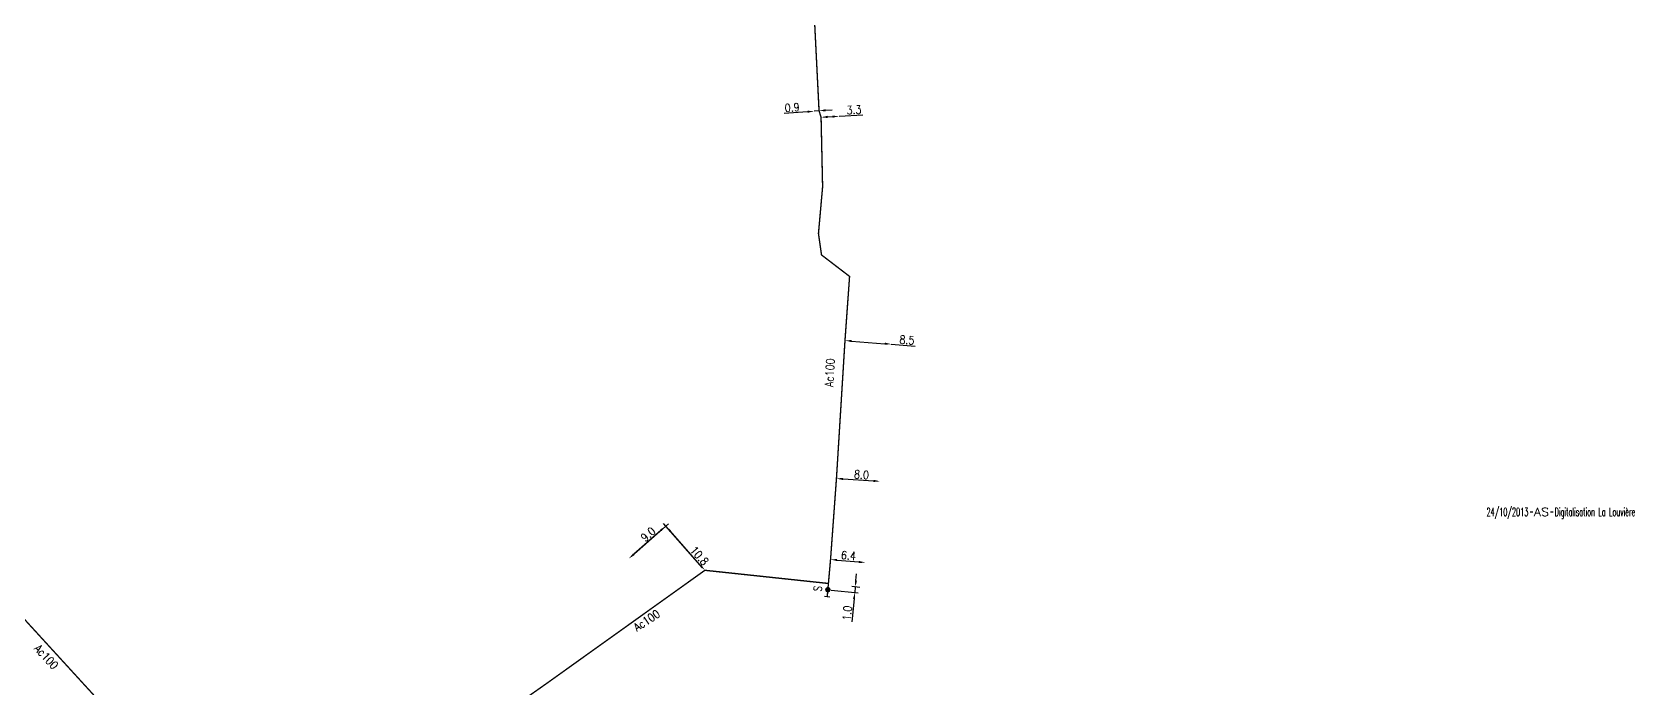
# Model space of a CAD drawing. Header units: millimetres. Extents: x 138988 to 140002, y 128990 to 130001.
# Drawn here: x 139674.1 to 139965, y 129229.4 to 129349.4 of the extents above; entities that cross this region are included whole.
import ezdxf
from ezdxf.enums import TextEntityAlignment as Align

# ---------------------------------------------------------------- set-up
doc = ezdxf.new("R2010")
doc.units = ezdxf.units.MM
doc.header["$PDMODE"] = 34
doc.linetypes.add('L_25_AP', pattern=[2000, 1000, 1000])
doc.layers.get('0').update_dxf_attribs({"linetype": 'CONTINUOUS'})
doc.layers.get('Defpoints').update_dxf_attribs({"linetype": 'CONTINUOUS'})
for name, color, linetype in [('L_150', 1, 'CONTINUOUS'), ('L_300', 7, 'CONTINUOUS'), ('L_340', 7, 'CONTINUOUS'), ('L_910', 7, 'CONTINUOUS')]:
    doc.layers.add(name, color=color, linetype=linetype)
doc.styles.add('G_ROMANS', font='ROMANS.SHX', dxfattribs={"width": 0.75})
doc.styles.get("Standard").update_dxf_attribs({"font": 'romans.shx', "width": 0.85})
doc.dimstyles.get("Standard").update_dxf_attribs({"dimtxt": 1.5, "dimasz": 1.2, "dimexe": 0.625, "dimexo": 0.625, "dimgap": 0.25, "dimtad": 1, "dimdec": 1, "dimzin": 0, "dimdsep": 46, "dimtxsty": 'Standard', "dimcen": -0.5, "dimadec": 0, "dimazin": 0, "dimtfac": 1, "dimtdec": 1, "dimtmove": 0, "dimatfit": 3, "dimfxl": 0, "dimtolj": 1, "dimtzin": 0, "dimarcsym": 0})

# ---------------------------------------------------------------- blocks, each defined once
blk = doc.blocks.new('*D920')
at = {"layer": 'Defpoints', "color": 0, "linetype": 'Continuous', "transparency": 16777216}
for p in [(139790, 129259.04), (139783.25, 129253.08), (139797.15, 129250.94)]:
    blk.add_point(p, dxfattribs=at)
at = {"layer": 'L_150', "color": 0, "linetype": 'Continuous', "lineweight": -2, "transparency": 16777216}
for p, q in [((139783.72, 129253.49), (139790.47, 129259.45)), ((139796.35, 129251.84), (139790.79, 129258.14))]:
    blk.add_line(p, q, dxfattribs=at)
at = {"layer": 'L_150', "color": 0, "linetype": 'Continuous', "transparency": 16777216}
for points in [[(139790.94, 129258.27), (139790.64, 129258), (139790, 129259.04)], [(139796.5, 129251.97), (139796.21, 129251.71), (139797.15, 129250.94)]]:
    blk.add_solid(points, dxfattribs=at)
at = {"layer": 'L_150', "color": 0, "linetype": 'Continuous', "transparency": 16777216, "insert": (139796.14, 129253.59), "char_height": 1.5, "attachment_point": 5, "rotation": 311.4648}
blk.add_mtext('\\A1;10.8', dxfattribs=at)
blk = doc.blocks.new('*D921')
at = {"layer": 'Defpoints', "color": 0, "linetype": 'Continuous', "transparency": 16777216}
for p in [(139783.25, 129253.08), (139783.25, 129253.08), (139797.15, 129250.94)]:
    blk.add_point(p, dxfattribs=at)
at = {"layer": 'L_150', "color": 0, "linetype": 'Continuous', "lineweight": -2, "transparency": 16777216}
for p, q in [((139796.74, 129251.41), (139789.58, 129259.5)), ((139789.1, 129258.24), (139784.15, 129253.87))]:
    blk.add_line(p, q, dxfattribs=at)
at = {"layer": 'L_150', "color": 0, "linetype": 'Continuous', "transparency": 16777216}
for points in [[(139788.97, 129258.39), (139789.23, 129258.09), (139790, 129259.04)], [(139784.02, 129254.02), (139784.29, 129253.72), (139783.25, 129253.08)]]:
    blk.add_solid(points, dxfattribs=at)
at = {"layer": 'L_150', "color": 0, "linetype": 'Continuous', "transparency": 16777216, "insert": (139786.77, 129257.52), "char_height": 1.5, "attachment_point": 5, "rotation": 41.4648}
blk.add_mtext('\\A1;9.0', dxfattribs=at)
blk = doc.blocks.new('*D922')
at = {"layer": 'Defpoints', "color": 0, "linetype": 'Continuous', "transparency": 16777216}
for p in [(139820.12, 129252.92), (139826.5, 129252.35), (139826.5, 129252.35)]:
    blk.add_point(p, dxfattribs=at)
at = {"layer": 'L_150', "color": 0, "linetype": 'Continuous', "lineweight": -2, "transparency": 16777216}
blk.add_line((139821.32, 129252.82), (139825.3, 129252.46), dxfattribs=at)
at = {"layer": 'L_150', "color": 0, "linetype": 'Continuous', "transparency": 16777216}
for points in [[(139821.33, 129253.01), (139821.3, 129252.62), (139820.12, 129252.92)], [(139825.32, 129252.66), (139825.28, 129252.26), (139826.5, 129252.35)]]:
    blk.add_solid(points, dxfattribs=at)
at = {"layer": 'L_150', "color": 0, "linetype": 'Continuous', "transparency": 16777216, "insert": (139823.4, 129253.63), "char_height": 1.5, "attachment_point": 5, "rotation": 354.8755}
blk.add_mtext('\\A1;6.4', dxfattribs=at)
blk = doc.blocks.new('*D923')
at = {"layer": 'Defpoints', "color": 0, "linetype": 'Continuous', "transparency": 16777216}
for p in [(139821.2, 129267.72), (139829.18, 129267.21), (139829.18, 129267.21)]:
    blk.add_point(p, dxfattribs=at)
at = {"layer": 'L_150', "color": 0, "linetype": 'Continuous', "lineweight": -2, "transparency": 16777216}
blk.add_line((139822.4, 129267.64), (139827.99, 129267.29), dxfattribs=at)
at = {"layer": 'L_150', "color": 0, "linetype": 'Continuous', "transparency": 16777216}
for points in [[(139822.41, 129267.84), (139822.38, 129267.44), (139821.2, 129267.72)], [(139828, 129267.49), (139827.97, 129267.09), (139829.18, 129267.21)]]:
    blk.add_solid(points, dxfattribs=at)
at = {"layer": 'L_150', "color": 0, "linetype": 'Continuous', "transparency": 16777216, "insert": (139825.78, 129268.43), "char_height": 1.5, "attachment_point": 5, "rotation": 356.3379}
blk.add_mtext('\\A1;8.0', dxfattribs=at)
blk = doc.blocks.new('*D924')
at = {"layer": 'Defpoints', "color": 0, "linetype": 'Continuous', "transparency": 16777216}
for p in [(139822.76, 129292.96), (139831.23, 129292.29), (139831.23, 129292.29)]:
    blk.add_point(p, dxfattribs=at)
at = {"layer": 'L_150', "color": 0, "linetype": 'Continuous', "lineweight": -2, "transparency": 16777216}
for p, q in [((139823.95, 129292.86), (139830.03, 129292.38)), ((139831.23, 129292.29), (139835.59, 129291.94))]:
    blk.add_line(p, q, dxfattribs=at)
at = {"layer": 'L_150', "color": 0, "linetype": 'Continuous', "transparency": 16777216}
for points in [[(139823.97, 129293.06), (139823.94, 129292.67), (139822.76, 129292.96)], [(139830.05, 129292.58), (139830.02, 129292.18), (139831.23, 129292.29)]]:
    blk.add_solid(points, dxfattribs=at)
at = {"layer": 'L_150', "color": 0, "linetype": 'Continuous', "transparency": 16777216, "insert": (139834.09, 129293.06), "char_height": 1.5, "attachment_point": 5, "rotation": 355.4687}
blk.add_mtext('\\A1;8.5', dxfattribs=at)
blk = doc.blocks.new('L_300_11')
at = {"color": 0, "linetype": 'Continuous', "const_width": 0.497, "flags": 128}
blk.add_lwpolyline([(-0.25, 0, 1), (0.25, 0, 1)], format="xyb", close=True, dxfattribs=at)
at = {"color": 0, "linetype": 'Continuous', "style": 'G_ROMANS', "width": 0.75}
blk.add_text('S', height=1.5, dxfattribs=at).set_placement((0, 1.85), align=Align.MIDDLE)
at = {"color": 0, "linetype": 'Continuous', "width": 0.75, "flags": 3}
for tag, p in [('DEF_LEG', (0, -5)), ('DEF_COUP', (0, -7.5)), ('DEF_TYPE', (0, -10))]:
    blk.add_attdef(tag, text='', height=1.2, dxfattribs=at).set_placement(p, align=Align.MIDDLE)
blk = doc.blocks.new('*D957')
at = {"layer": 'Defpoints', "color": 0, "linetype": 'Continuous', "transparency": 16777216}
for p in [(139819.63, 129247.39), (139824.65, 129247.88), (139826.08, 129247.74)]:
    blk.add_point(p, dxfattribs=at)
at = {"layer": 'L_300', "color": 0, "linetype": 'Continuous', "lineweight": -2, "transparency": 16777216}
for p, q in [((139824.77, 129249.08), (139824.89, 129250.27)), ((139820.25, 129247.32), (139825.17, 129246.83)), ((139825.46, 129247.8), (139824.03, 129247.95)), ((139824.65, 129247.88), (139824.55, 129246.89)), ((139824.43, 129245.7), (139824, 129241.53))]:
    blk.add_line(p, q, dxfattribs=at)
at = {"layer": 'L_300', "color": 0, "linetype": 'Continuous', "transparency": 16777216}
for points in [[(139824.57, 129249.1), (139824.97, 129249.06), (139824.65, 129247.88)], [(139824.23, 129245.72), (139824.62, 129245.68), (139824.55, 129246.89)]]:
    blk.add_solid(points, dxfattribs=at)
at = {"layer": 'L_300', "color": 0, "linetype": 'Continuous', "transparency": 16777216, "insert": (139823.16, 129243.11), "char_height": 1.5, "attachment_point": 5, "rotation": 84.2268}
blk.add_mtext('\\A1;1.0', dxfattribs=at)
blk = doc.blocks.new('L_340_07')
at = {"color": 0, "linetype": 'Continuous', "const_width": 0.25, "flags": 128}
blk.add_lwpolyline([(0, 0), (1.25, 0)], dxfattribs=at)
at = {"color": 0, "linetype": 'Continuous', "flags": 128}
blk.add_lwpolyline([(1.25, -0.5), (1.25, 0.5)], dxfattribs=at)
at = {"color": 0, "linetype": 'Continuous', "style": 'G_ROMANS', "width": 0.75, "flags": 3}
for tag, p in [('DEF_LEG', (0.72, -3.47)), ('DEF_COUP', (0.72, -5.97)), ('DEF_TYPE', (0.72, -8.47))]:
    blk.add_attdef(tag, text='', height=1.2, dxfattribs=at).set_placement(p, align=Align.MIDDLE)
blk = doc.blocks.new('GIS_MODF')
at = {"color": 0, "linetype": 'Continuous', "flags": 128}
for points in [[(-2.18, -0.01), (-1.68, -0.01)], [(1.52, -0.01), (2.02, -0.01)]]:
    blk.add_lwpolyline(points, dxfattribs=at)
at = {"color": 0, "linetype": 'Continuous', "width": 0.5}
blk.add_attdef('DATE', text='', height=1.5, dxfattribs=at).set_placement((-2.5, -0.8), align=Align.RIGHT)
at = {"color": 0, "linetype": 'Continuous', "width": 1.771291}
blk.add_attdef('USER', text='', height=1.5, dxfattribs=at).set_placement((-1.51, -0.8), (1.28, -0.8), align=Align.FIT)
at = {"color": 0, "linetype": 'Continuous', "width": 0.5}
blk.add_attdef('DESC', (2.29, -0.8), '', height=1.5, dxfattribs=at)
blk = doc.blocks.new('*D1229')
at = {"layer": 'Defpoints', "color": 0, "linetype": 'Continuous', "transparency": 16777216}
for p in [(139817.12, 129334.89), (139817.12, 129334.89), (139818.02, 129334.96)]:
    blk.add_point(p, dxfattribs=at)
at = {"layer": 'L_150', "color": 0, "linetype": 'Continuous', "lineweight": -2, "transparency": 16777216}
for p, q in [((139815.93, 129334.79), (139811.63, 129334.45)), ((139818.02, 129334.96), (139817.12, 129334.89)), ((139819.22, 129335.06), (139820.41, 129335.15))]:
    blk.add_line(p, q, dxfattribs=at)
at = {"layer": 'L_150', "color": 0, "linetype": 'Continuous', "transparency": 16777216}
for points in [[(139815.91, 129334.99), (139815.94, 129334.59), (139817.12, 129334.89)], [(139819.2, 129335.26), (139819.23, 129334.86), (139818.02, 129334.96)]]:
    blk.add_solid(points, dxfattribs=at)
at = {"layer": 'L_150', "color": 0, "linetype": 'Continuous', "transparency": 16777216, "insert": (139813.1, 129335.57), "char_height": 1.5, "attachment_point": 5, "rotation": 4.5956}
blk.add_mtext('\\A1;0.9', dxfattribs=at)
blk = doc.blocks.new('*D1230')
at = {"layer": 'Defpoints', "color": 0, "linetype": 'Continuous', "transparency": 16777216}
for p in [(139818.39, 129333.78), (139821.68, 129333.97), (139821.68, 129333.97)]:
    blk.add_point(p, dxfattribs=at)
at = {"layer": 'L_150', "color": 0, "linetype": 'Continuous', "lineweight": -2, "transparency": 16777216}
for p, q in [((139821.68, 129333.97), (139826.04, 129334.23)), ((139819.58, 129333.85), (139820.48, 129333.9))]:
    blk.add_line(p, q, dxfattribs=at)
at = {"layer": 'L_150', "color": 0, "linetype": 'Continuous', "transparency": 16777216}
for points in [[(139819.57, 129334.05), (139819.6, 129333.65), (139818.39, 129333.78)], [(139820.47, 129334.1), (139820.49, 129333.7), (139821.68, 129333.97)]]:
    blk.add_solid(points, dxfattribs=at)
at = {"layer": 'L_150', "color": 0, "linetype": 'Continuous', "transparency": 16777216, "insert": (139824.4, 129335.14), "char_height": 1.5, "attachment_point": 5, "rotation": 3.4045}
blk.add_mtext('\\A1;3.3', dxfattribs=at)

msp = doc.modelspace()

# ---------------------------------------------------------------- linework, layer by layer
at = {"layer": 'L_150', "linetype": 'L_25_AP', "const_width": 0.25, "flags": 128}
for points in [[(139777.2, 129475.22), (139777.53, 129473.48), (139780.1, 129463.41), (139782.59, 129454.59), (139784.29, 129447.76), (139787.38, 129438.62), (139788.9, 129433.75), (139792.82, 129424.3), (139795.31, 129416.46), (139796.3, 129413.41), (139798.42, 129408.06), (139799.4, 129404.17), (139800.08, 129402.22), (139801.05, 129399.08), (139809.21, 129380.74), (139812.75, 129371.33), (139814.45, 129366.11), (139817.01, 129355.13), (139818.02, 129334.96), (139818.39, 129333.78), (139818.39, 129333.78), (139818.39, 129333.78), (139818.67, 129321.07), (139817.91, 129312.51), (139818.47, 129308.61), (139823.6, 129304.68), (139822.76, 129292.96), (139821.2, 129267.72), (139820.12, 129252.92), (139819.63, 129247.39)], [(139716.06, 129193.82), (139727.47, 129202.38), (139740.34, 129210.9), (139746.33, 129214.88), (139768.06, 129230.13), (139797.15, 129250.94), (139819.84, 129248.52)]]:
    msp.add_lwpolyline(points, dxfattribs=at)
msp.add_lwpolyline([(139656.63, 129259.06), (139658.11, 129257.49), (139672.27, 129242.53), (139692.55, 129220.34), (139694.31, 129218.42), (139714.85, 129195.57), (139714.85, 129195.57), (139714.85, 129195.57), (139716.06, 129193.82), (139716.74, 129192.83), (139725.05, 129180.15), (139728.02, 129176.39, 0.414214), (139728.37, 129176.35), (139730.41, 129177.96, -0.414214), (139730.76, 129177.91), (139732.34, 129175.91), (139732.34, 129175.91), (139740.06, 129164.63), (139767, 129131.97), (139784.58, 129107.98), (139807.61, 129076.56)], format="xyb", dxfattribs=at)

# ---------------------------------------------------------------- block references
at = {"layer": 'L_300', "rotation": 83.41552771541079}
msp.add_blockref('L_300_11', (139819.63, 129247.39), dxfattribs=at)
at = {"layer": 'L_340', "rotation": 264.875507860952}
msp.add_blockref('L_340_07', (139819.63, 129247.39), dxfattribs=at)
at = {"layer": 'L_910'}
ref = msp.add_blockref('GIS_MODF', (139950.19, 129261.66), dxfattribs=at)
ref.add_attrib('DATE', '24/10/2013', dxfattribs={"layer": '0', "color": 0, "linetype": 'Continuous', "height": 1.5, "width": 0.5}).set_placement((139947.68, 129260.86), align=Align.RIGHT)
ref.add_attrib('USER', 'AS', dxfattribs={"layer": '0', "color": 0, "linetype": 'Continuous', "height": 1.5, "width": 1.113383}).set_placement((139948.68, 129260.86), (139951.46, 129260.86), align=Align.FIT)
ref.add_attrib('DESC', 'Digitalisation La Louvière', (139952.48, 129260.86), dxfattribs={"layer": '0', "color": 0, "linetype": 'Continuous', "height": 1.5, "width": 0.5})

# ---------------------------------------------------------------- texts
at = {"layer": 'L_150', "linetype": 'Continuous', "width": 0.85}
for rotation, p in [(86.6132, (139820.57, 129284.41)), (33.1801, (139784.73, 129239.71)), (312.6567, (139674.42, 129236.53))]:
    msp.add_text('Ac100', height=1.5, rotation=rotation, dxfattribs=at).set_placement(p)

# ---------------------------------------------------------------- dimensions: what is measured, and where the dimension line sits
at = {"layer": 'L_150', "linetype": 'Continuous'}
for base, p1, p2, angle, picture, middle in [((139817.12, 129334.89), (139818.02, 129334.96), (139817.12, 129334.89), 4.5956, '*D1229', (139813.18, 129334.57)), ((139821.68, 129333.97), (139818.39, 129333.78), (139821.68, 129333.97), 183.4045, '*D1230', (139824.46, 129334.14)), ((139831.23, 129292.29), (139822.76, 129292.96), (139831.23, 129292.29), 175.4687, '*D924', (139834.01, 129292.07)), ((139829.18, 129267.21), (139821.2, 129267.72), (139829.18, 129267.21), 176.3379, '*D923', (139825.71, 129267.43)), ((139783.25, 129253.08), (139797.15, 129250.94), (139783.25, 129253.08), 41.4648, '*D921', (139787.43, 129256.77)), ((139790, 129259.04), (139797.15, 129250.94), (139783.25, 129253.08), 311.4648, '*D920', (139795.39, 129252.93)), ((139826.5, 129252.35), (139820.12, 129252.92), (139826.5, 129252.35), 174.8755, '*D922', (139823.31, 129252.64))]:
    dim = msp.add_linear_dim(base=base, p1=p1, p2=p2, angle=angle, dimstyle='Standard', dxfattribs=at)
    dim.commit()
    dim.dimension.update_dxf_attribs({"geometry": picture, "text_midpoint": middle, "dimtype": 160})
at = {"layer": 'L_300', "linetype": 'Continuous'}
dim = msp.add_linear_dim(base=(139824.65, 129247.88), p1=(139819.63, 129247.39), p2=(139826.08, 129247.74), angle=264.2268, dimstyle='Standard', dxfattribs=at)
dim.commit()
dim.dimension.update_dxf_attribs({"geometry": '*D957', "text_midpoint": (139824.15, 129243.01), "dimtype": 160})

doc.saveas('drawing.dxf')
